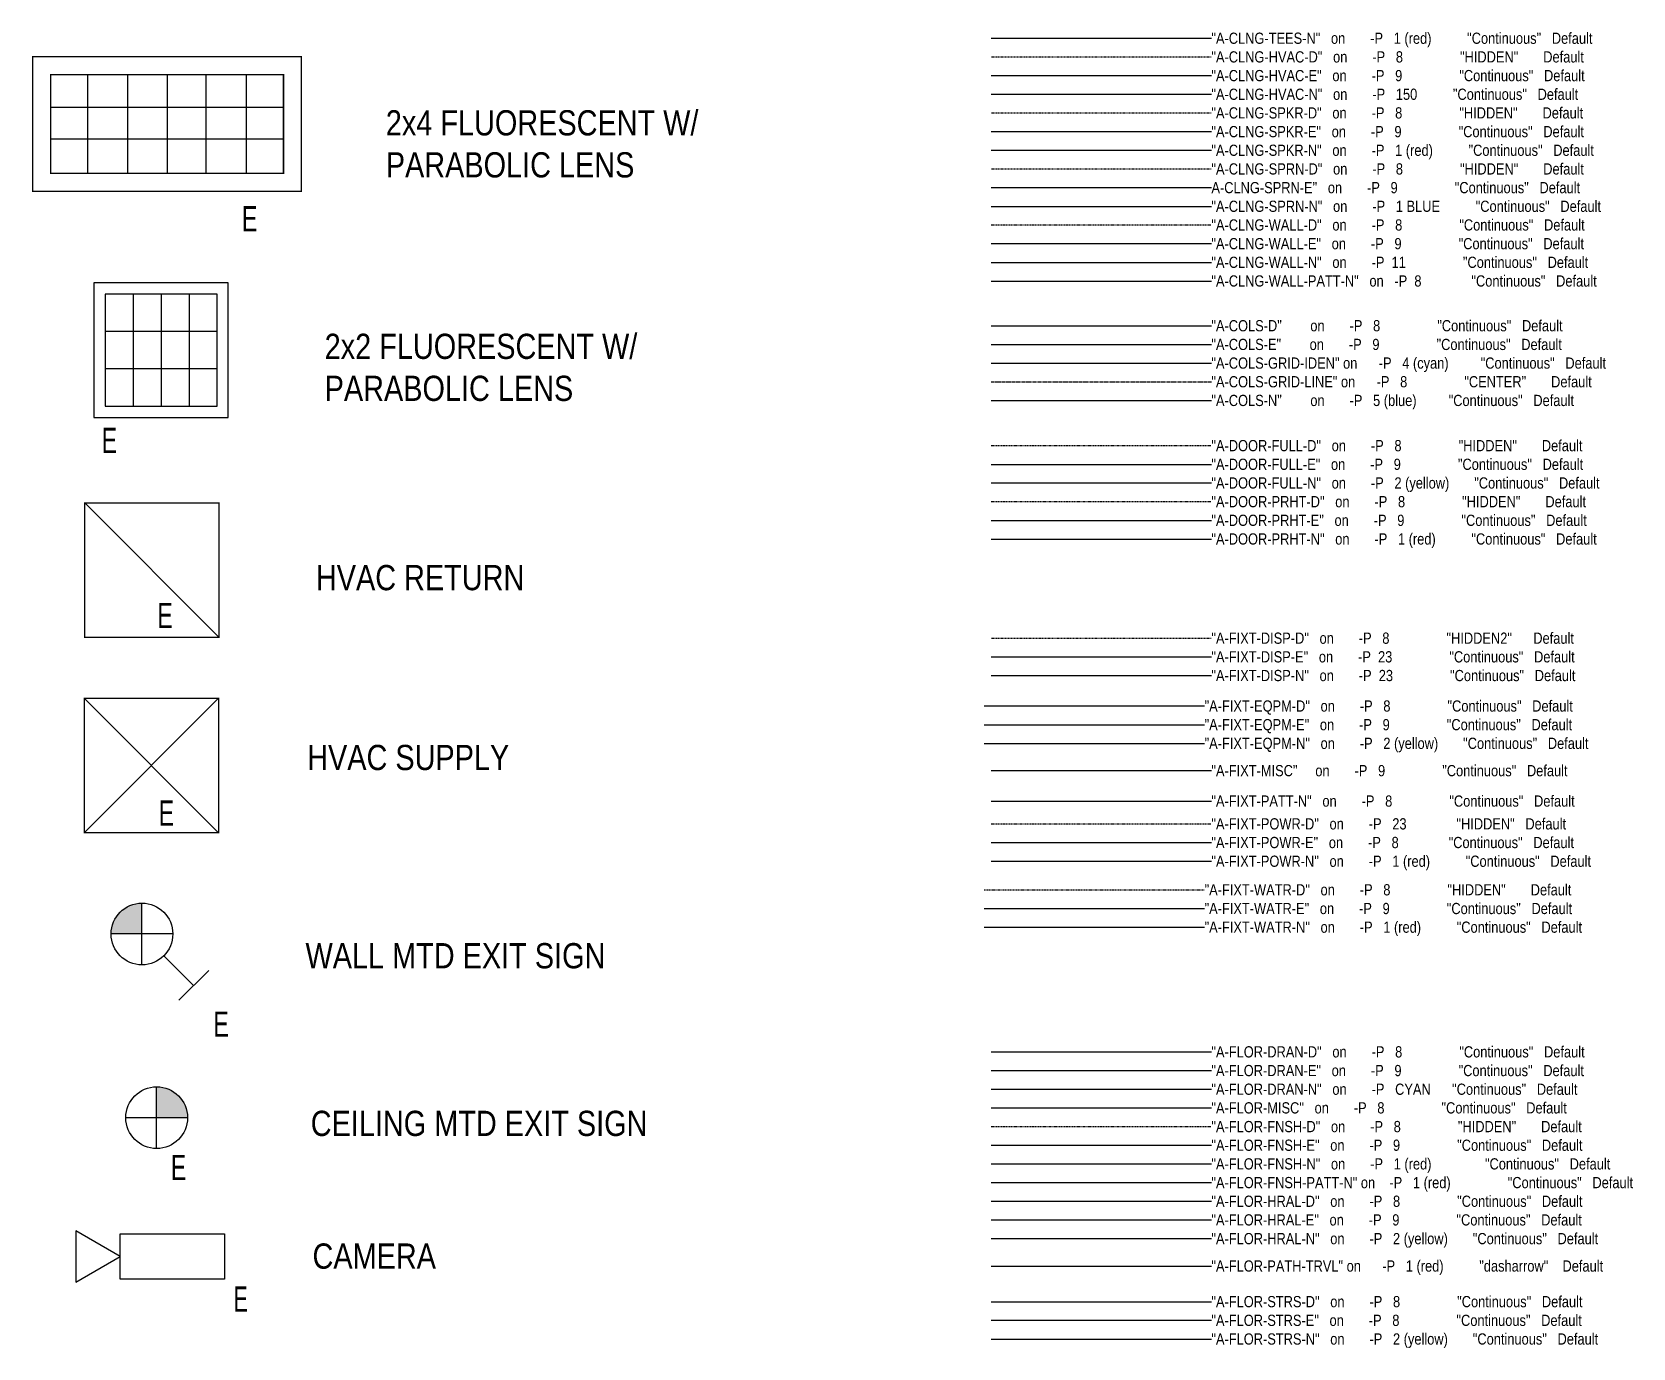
# Model space of a CAD drawing. Header units: inches. Extents: x 11242 to 20081, y -5540 to -4369.
# Drawn here: x 13339.2 to 13625.2, y -4852.7 to -4617.8 of the extents above; entities that cross this region are included whole.
import ezdxf

# ---------------------------------------------------------------- set-up
doc = ezdxf.new("R2010")
doc.units = ezdxf.units.IN
doc.header["$LTSCALE"] = 0.5
doc.header["$MEASUREMENT"] = 0
for name, pattern in [('CENTER', [1.625, 1.25, -0.125, 0.125, -0.125]), ('HIDDEN', [0.375, 0.25, -0.125]), ('HIDDEN2', [0.1875, 0.125, -0.0625])]:
    doc.linetypes.add(name, pattern=pattern)
for name, color, linetype in [('A-ANNO-TEXT', 1, 'Continuous'), ('A-CLNG-HVAC-D', 4, 'HIDDEN2'), ('A-CLNG-HVAC-E', 2, 'Continuous'), ('A-CLNG-HVAC-N', 3, 'Continuous'), ('A-CLNG-LITE-E', 2, 'Continuous'), ('A-CLNG-SPKR-D', 4, 'HIDDEN2'), ('A-CLNG-SPKR-E', 2, 'Continuous'), ('A-CLNG-SPKR-N', 3, 'Continuous'), ('A-CLNG-SPRN-D', 4, 'HIDDEN2'), ('A-CLNG-SPRN-E', 2, 'Continuous'), ('A-CLNG-SPRN-N', 3, 'Continuous'), ('A-CLNG-TEES-N', 3, 'Continuous'), ('A-CLNG-WALL-D', 4, 'HIDDEN'), ('A-CLNG-WALL-E', 2, 'Continuous'), ('A-CLNG-WALL-N', 6, 'Continuous'), ('A-CLNG-WALL-PATT-N', 9, 'Continuous'), ('A-COLS-D', 4, 'Continuous'), ('A-COLS-E', 4, 'Continuous'), ('A-COLS-GRID-IDEN', 4, 'Continuous'), ('A-COLS-GRID-LINE', 2, 'CENTER'), ('A-COLS-N', 5, 'Continuous'), ('A-DOOR-FULL-D', 4, 'HIDDEN'), ('A-DOOR-FULL-E', 2, 'Continuous'), ('A-DOOR-FULL-N', 2, 'Continuous'), ('A-DOOR-PRHT-D', 4, 'HIDDEN'), ('A-DOOR-PRHT-E', 2, 'Continuous'), ('A-DOOR-PRHT-N', 1, 'Continuous'), ('A-FIXT-DISP-D', 4, 'HIDDEN2'), ('A-FIXT-DISP-E', 1, 'Continuous'), ('A-FIXT-DISP-N', 3, 'Continuous'), ('A-FIXT-EQPM-D', 4, 'Continuous'), ('A-FIXT-EQPM-E', 1, 'Continuous'), ('A-FIXT-EQPM-N', 2, 'Continuous'), ('A-FIXT-MISC', 1, 'Continuous'), ('A-FIXT-PATT-N', 8, 'Continuous'), ('A-FIXT-POWR-D', 4, 'HIDDEN'), ('A-FIXT-POWR-E', 1, 'Continuous'), ('A-FIXT-POWR-N', 2, 'Continuous'), ('A-FIXT-WATR-D', 4, 'HIDDEN'), ('A-FIXT-WATR-E', 1, 'Continuous'), ('A-FIXT-WATR-N', 2, 'Continuous'), ('A-FLOR-DRAN-D', 4, 'Continuous'), ('A-FLOR-DRAN-E', 1, 'Continuous'), ('A-FLOR-DRAN-N', 2, 'Continuous'), ('A-FLOR-FNSH-D', 4, 'HIDDEN'), ('A-FLOR-FNSH-E', 1, 'Continuous'), ('A-FLOR-FNSH-N', 3, 'Continuous'), ('A-FLOR-FNSH-PATT-N', 8, 'Continuous'), ('A-FLOR-HRAL-D', 4, 'Continuous'), ('A-FLOR-HRAL-E', 1, 'Continuous'), ('A-FLOR-HRAL-N', 2, 'Continuous'), ('A-FLOR-MISC', 8, 'Continuous'), ('A-FLOR-PATH-TRVL', 1, 'dasharrow'), ('A-FLOR-STRS-D', 4, 'Continuous'), ('A-FLOR-STRS-E', 1, 'Continuous'), ('A-FLOR-STRS-N', 2, 'Continuous')]:
    doc.layers.add(name, color=color, linetype=linetype)
doc.styles.get("Standard").update_dxf_attribs({"font": 'TECHL___.TTF', "height": 2})
doc.linetypes.add('dasharrow', pattern='A,1,1.5,[">",Standard,S=2,R=0,X=0,Y=-1],-7', length=9.5)

# ---------------------------------------------------------------- blocks, each defined once
blk = doc.blocks.new('*U62')
for p, q in [((-18.62, 4.04), (0, 4.04)), ((-18.62, -4.04), (-18.62, 4.04)), ((0, 4.04), (0, -4.04)), ((0, -4.04), (-18.62, -4.04))]:
    blk.add_line(p, q)
blk.add_lwpolyline([(-18.62, 0), (-26.54, 4.57), (-26.54, -4.57)], close=True)
at = {"color": 2, "width": 0.75}
blk.add_attdef('CAMERA-E', (2.58, -10.88), '', height=4.5, dxfattribs=at)
blk = doc.blocks.new('*U63')
blk.add_hatch(color=256).paths.add_polyline_path([(-9.26, 14.74, 0.198912), (-13.16, 13.13, 0.198912), (-14.77, 9.23), (-9.26, 9.23)])
for p, q in [((-9.26, 3.72), (-9.26, 14.74)), ((-3.75, 9.23), (-14.77, 9.23)), ((-5.36, 5.33), (-0.05, 0.02)), ((2.67, 2.74), (-2.67, -2.6))]:
    blk.add_line(p, q)
blk.add_circle((-9.26, 9.23), 5.51)
at = {"color": 2, "width": 0.8}
blk.add_attdef('N/E', (-8.85, -9.64), '', height=4.5, dxfattribs=at)
blk = doc.blocks.new('*U64')
blk.add_hatch(color=256).paths.add_polyline_path([(5.51, 0, 0.414214), (0, 5.51), (0, 0)])
for p, q in [((0, -5.51), (0, 5.51)), ((-5.51, 0), (5.51, 0))]:
    blk.add_line(p, q)
blk.add_circle((0, 0), 5.51)
at = {"color": 2, "width": 0.8}
blk.add_attdef('N/E', (2.53, -11.15), '', height=3, dxfattribs=at)
blk = doc.blocks.new('Lite 2x4 Para')
for p, q in [((9.79, 20.8), (9.79, 3.2)), ((16.95, 20.8), (16.95, 3.2)), ((24, 20.8), (24, 3.2)), ((30.95, 20.8), (30.95, 3.2)), ((38.11, 20.8), (38.11, 3.2)), ((3.2, 14.99), (44.8, 14.99)), ((3.2, 9.33), (44.8, 9.33))]:
    blk.add_line(p, q)
at = {"const_width": 0.25}
blk.add_lwpolyline([(0, 0), (0, 24), (48, 24), (48, 0), (0, 0)], dxfattribs=at)
blk.add_lwpolyline([(3.2, 3.2), (3.2, 20.8), (44.8, 20.8), (44.8, 3.2)], close=True, dxfattribs=at)
at = {"color": 2, "width": 0.8}
blk.add_attdef('N/E', (37.37, -7.17), '', height=4.5, dxfattribs=at)
blk = doc.blocks.new('Lite 2x2 Para')
for p, q in [((7, 22), (7, 2)), ((12, 22), (12, 2)), ((17, 22), (17, 2)), ((22, 15.33), (2, 15.33)), ((22, 8.67), (2, 8.67))]:
    blk.add_line(p, q)
for points in [[(0, 0), (24, 0), (24, 24), (0, 24)], [(2, 2), (22, 2), (22, 22), (2, 22)]]:
    blk.add_lwpolyline(points, close=True)
at = {"color": 2, "width": 0.8, "flags": 4}
blk.add_attdef('B', (1.39, -6.37), '', height=4.5, dxfattribs=at)
blk = doc.blocks.new('HVAC Return 24x24')
blk.add_line((0, 24), (24, 0))
at = {"const_width": 0.25}
blk.add_lwpolyline([(0, 0), (24, 0), (24, 24), (0, 24), (0, 0)], dxfattribs=at)
blk = doc.blocks.new('HVAC Supply 24x24')
for p, q in [((0, 24), (24, 0)), ((0, 0), (24, 24))]:
    blk.add_line(p, q)
at = {"const_width": 0.25}
blk.add_lwpolyline([(0, 0), (24, 0), (24, 24), (0, 24), (0, 0)], dxfattribs=at)

msp = doc.modelspace()

# ---------------------------------------------------------------- linework, layer by layer
at = {"layer": 'A-CLNG-HVAC-D'}
msp.add_lwpolyline([(13510.53, -4622.22), (13549.89, -4622.22)], dxfattribs=at)
at = {"layer": 'A-CLNG-HVAC-E'}
msp.add_lwpolyline([(13510.53, -4625.55), (13549.89, -4625.55)], dxfattribs=at)
at = {"layer": 'A-CLNG-HVAC-N'}
msp.add_lwpolyline([(13510.53, -4628.89), (13549.89, -4628.89)], dxfattribs=at)
at = {"layer": 'A-CLNG-SPKR-D'}
msp.add_lwpolyline([(13510.53, -4632.22), (13549.89, -4632.22)], dxfattribs=at)
at = {"layer": 'A-CLNG-SPKR-E'}
msp.add_lwpolyline([(13510.53, -4635.55), (13549.89, -4635.55)], dxfattribs=at)
at = {"layer": 'A-CLNG-SPKR-N'}
msp.add_lwpolyline([(13510.53, -4638.89), (13549.89, -4638.89)], dxfattribs=at)
at = {"layer": 'A-CLNG-SPRN-D'}
msp.add_lwpolyline([(13510.53, -4642.22), (13549.89, -4642.22)], dxfattribs=at)
at = {"layer": 'A-CLNG-SPRN-E'}
msp.add_lwpolyline([(13510.53, -4645.55), (13549.89, -4645.55)], dxfattribs=at)
at = {"layer": 'A-CLNG-SPRN-N'}
msp.add_lwpolyline([(13510.53, -4648.89), (13549.89, -4648.89)], dxfattribs=at)
at = {"layer": 'A-CLNG-TEES-N'}
msp.add_lwpolyline([(13510.53, -4618.89), (13549.89, -4618.89)], dxfattribs=at)
at = {"layer": 'A-CLNG-WALL-D'}
msp.add_lwpolyline([(13510.53, -4652.22), (13549.89, -4652.22)], dxfattribs=at)
at = {"layer": 'A-CLNG-WALL-E'}
msp.add_lwpolyline([(13510.53, -4655.55), (13549.89, -4655.55)], dxfattribs=at)
at = {"layer": 'A-CLNG-WALL-N'}
msp.add_lwpolyline([(13510.53, -4658.89), (13549.89, -4658.89)], dxfattribs=at)
at = {"layer": 'A-CLNG-WALL-PATT-N'}
msp.add_lwpolyline([(13510.53, -4662.22), (13549.89, -4662.22)], dxfattribs=at)
at = {"layer": 'A-COLS-D'}
msp.add_lwpolyline([(13510.53, -4670.21), (13549.89, -4670.21)], dxfattribs=at)
at = {"layer": 'A-COLS-E'}
msp.add_lwpolyline([(13510.53, -4673.54), (13549.89, -4673.54)], dxfattribs=at)
at = {"layer": 'A-COLS-GRID-IDEN'}
msp.add_lwpolyline([(13510.53, -4676.88), (13549.89, -4676.88)], dxfattribs=at)
at = {"layer": 'A-COLS-GRID-LINE'}
msp.add_lwpolyline([(13510.53, -4680.21), (13549.89, -4680.21)], dxfattribs=at)
at = {"layer": 'A-COLS-N'}
msp.add_lwpolyline([(13510.53, -4683.54), (13549.89, -4683.54)], dxfattribs=at)
at = {"layer": 'A-DOOR-FULL-D'}
msp.add_lwpolyline([(13510.53, -4691.61), (13549.89, -4691.61)], dxfattribs=at)
at = {"layer": 'A-DOOR-FULL-E'}
msp.add_lwpolyline([(13510.53, -4694.95), (13549.89, -4694.95)], dxfattribs=at)
at = {"layer": 'A-DOOR-FULL-N'}
msp.add_lwpolyline([(13510.53, -4698.28), (13549.89, -4698.28)], dxfattribs=at)
at = {"layer": 'A-DOOR-PRHT-D'}
msp.add_lwpolyline([(13510.53, -4701.61), (13549.89, -4701.61)], dxfattribs=at)
at = {"layer": 'A-DOOR-PRHT-E'}
msp.add_lwpolyline([(13510.53, -4704.95), (13549.89, -4704.95)], dxfattribs=at)
at = {"layer": 'A-DOOR-PRHT-N'}
msp.add_lwpolyline([(13510.53, -4708.28), (13549.89, -4708.28)], dxfattribs=at)
at = {"layer": 'A-FIXT-DISP-D'}
msp.add_lwpolyline([(13510.53, -4725.99), (13549.89, -4725.99)], dxfattribs=at)
at = {"layer": 'A-FIXT-DISP-E'}
msp.add_lwpolyline([(13510.53, -4729.32), (13549.89, -4729.32)], dxfattribs=at)
at = {"layer": 'A-FIXT-DISP-N'}
msp.add_lwpolyline([(13510.53, -4732.65), (13549.89, -4732.65)], dxfattribs=at)
msp.add_lwpolyline([(13510.53, -4732.65), (13549.89, -4732.65)], dxfattribs=at)
at = {"layer": 'A-FIXT-EQPM-D'}
msp.add_lwpolyline([(13509.3, -4738.09), (13548.67, -4738.09)], dxfattribs=at)
at = {"layer": 'A-FIXT-EQPM-E'}
msp.add_lwpolyline([(13509.3, -4741.43), (13548.67, -4741.43)], dxfattribs=at)
at = {"layer": 'A-FIXT-EQPM-N'}
msp.add_lwpolyline([(13509.3, -4744.76), (13548.67, -4744.76)], dxfattribs=at)
at = {"layer": 'A-FIXT-MISC'}
msp.add_lwpolyline([(13510.53, -4749.63), (13549.89, -4749.63)], dxfattribs=at)
at = {"layer": 'A-FIXT-PATT-N'}
msp.add_lwpolyline([(13510.53, -4755.07), (13549.89, -4755.07)], dxfattribs=at)
at = {"layer": 'A-FIXT-POWR-D'}
msp.add_lwpolyline([(13510.53, -4759.14), (13549.89, -4759.14)], dxfattribs=at)
at = {"layer": 'A-FIXT-POWR-E'}
msp.add_lwpolyline([(13510.53, -4762.47), (13549.89, -4762.47)], dxfattribs=at)
at = {"layer": 'A-FIXT-POWR-N'}
msp.add_lwpolyline([(13510.53, -4765.8), (13549.89, -4765.8)], dxfattribs=at)
at = {"layer": 'A-FIXT-WATR-D'}
msp.add_lwpolyline([(13509.3, -4770.91), (13548.67, -4770.91)], dxfattribs=at)
at = {"layer": 'A-FIXT-WATR-E'}
msp.add_lwpolyline([(13509.3, -4774.24), (13548.67, -4774.24)], dxfattribs=at)
at = {"layer": 'A-FIXT-WATR-N'}
msp.add_lwpolyline([(13509.3, -4777.58), (13548.67, -4777.58)], dxfattribs=at)
at = {"layer": 'A-FLOR-DRAN-D'}
msp.add_lwpolyline([(13510.53, -4799.84), (13549.89, -4799.84)], dxfattribs=at)
at = {"layer": 'A-FLOR-DRAN-E'}
msp.add_lwpolyline([(13510.53, -4803.17), (13549.89, -4803.17)], dxfattribs=at)
at = {"layer": 'A-FLOR-DRAN-N'}
msp.add_lwpolyline([(13510.53, -4806.51), (13549.89, -4806.51)], dxfattribs=at)
at = {"layer": 'A-FLOR-FNSH-D'}
msp.add_lwpolyline([(13510.53, -4813.17), (13549.89, -4813.17)], dxfattribs=at)
at = {"layer": 'A-FLOR-FNSH-E'}
msp.add_lwpolyline([(13510.53, -4816.51), (13549.89, -4816.51)], dxfattribs=at)
at = {"layer": 'A-FLOR-FNSH-N'}
msp.add_lwpolyline([(13510.53, -4819.84), (13549.89, -4819.84)], dxfattribs=at)
at = {"layer": 'A-FLOR-FNSH-PATT-N'}
msp.add_lwpolyline([(13510.53, -4823.17), (13549.89, -4823.17)], dxfattribs=at)
at = {"layer": 'A-FLOR-HRAL-D'}
msp.add_lwpolyline([(13510.53, -4826.51), (13549.89, -4826.51)], dxfattribs=at)
at = {"layer": 'A-FLOR-HRAL-E'}
msp.add_lwpolyline([(13510.53, -4829.84), (13549.89, -4829.84)], dxfattribs=at)
at = {"layer": 'A-FLOR-HRAL-N'}
msp.add_lwpolyline([(13510.53, -4833.17), (13549.89, -4833.17)], dxfattribs=at)
at = {"layer": 'A-FLOR-MISC'}
msp.add_lwpolyline([(13510.53, -4809.84), (13549.89, -4809.84)], dxfattribs=at)
at = {"layer": 'A-FLOR-PATH-TRVL'}
msp.add_lwpolyline([(13510.53, -4838.07), (13549.89, -4838.07)], dxfattribs=at)
at = {"layer": 'A-FLOR-STRS-D'}
msp.add_lwpolyline([(13510.53, -4844.43), (13549.89, -4844.43)], dxfattribs=at)
at = {"layer": 'A-FLOR-STRS-E'}
msp.add_lwpolyline([(13510.53, -4847.76), (13549.89, -4847.76)], dxfattribs=at)
at = {"layer": 'A-FLOR-STRS-N'}
msp.add_lwpolyline([(13510.53, -4851.1), (13549.89, -4851.1)], dxfattribs=at)

# ---------------------------------------------------------------- block references
at = {"layer": 'A-CLNG-HVAC-E', "color": 2}
ref = msp.add_blockref('HVAC Return 24x24', (13348.64, -4725.85), dxfattribs=at)
ref.add_attrib('N/E', 'E', (13361.6, -4724.19), dxfattribs={"layer": '0', "color": 2, "height": 4.5, "width": 0.8})
ref = msp.add_blockref('HVAC Supply 24x24', (13348.55, -4760.72), dxfattribs=at)
ref.add_attrib('N/E', 'E', (13361.86, -4759.46), dxfattribs={"layer": '0', "color": 2, "height": 4.5, "width": 0.8})
at = {"layer": 'A-CLNG-LITE-E', "color": 3}
msp.add_blockref('Lite 2x4 Para', (13339.35, -4646.19), dxfattribs=at).add_auto_attribs({'N/E': 'E'})
ref = msp.add_blockref('Lite 2x2 Para', (13350.28, -4686.56), dxfattribs=at)
ref.add_attrib('B', 'E', (13351.67, -4692.93), dxfattribs={"layer": '0', "color": 2, "height": 4.5, "width": 0.8})
ref = msp.add_blockref('*U63', (13368.12, -4788.02), dxfattribs=at)
ref.add_attrib('N/E', 'E', (13371.63, -4797.14), dxfattribs={"layer": '0', "color": 2, "height": 4.5, "width": 0.8})
ref = msp.add_blockref('*U64', (13361.49, -4811.58), dxfattribs=at)
ref.add_attrib('N/E', 'E', (13364.02, -4822.73), dxfattribs={"layer": '0', "color": 2, "height": 4.5, "width": 0.8})
ref = msp.add_blockref('*U62', (13373.62, -4836.37), dxfattribs=at)
ref.add_attrib('CAMERA-E', 'E', (13375.2, -4846.21), dxfattribs={"layer": '0', "color": 2, "height": 4.5, "width": 0.75})

# ---------------------------------------------------------------- texts
at = {"layer": 'A-ANNO-TEXT', "char_height": 4.5, "attachment_point": 1}
for s, insert in [('2x4 FLUORESCENT W/ PARABOLIC LENS', (13402.42, -4631.73)), ('2x2 FLUORESCENT W/ PARABOLIC LENS', (13391.5, -4671.63)), ('HVAC RETURN', (13389.94, -4712.92)), ('HVAC SUPPLY', (13388.38, -4745.03)), ('WALL MTD EXIT SIGN', (13388.08, -4780.42)), ('CEILING MTD EXIT SIGN', (13389.01, -4810.35)), ('CAMERA', (13389.33, -4834.04))]:
    msp.add_mtext_dynamic_manual_height_columns(s, width=64.2166, gutter_width=22.5, heights=[0], dxfattribs=dict(at, insert=insert))
at = {"layer": 'A-CLNG-HVAC-D'}
msp.add_text('"A-CLNG-HVAC-D"   on       -P   8                "HIDDEN"       Default', height=2, dxfattribs=at).set_placement((13549.89, -4623.21))
at = {"layer": 'A-CLNG-HVAC-E'}
msp.add_text('"A-CLNG-HVAC-E"   on       -P   9                "Continuous"   Default', height=2, dxfattribs=at).set_placement((13549.89, -4626.55))
at = {"layer": 'A-CLNG-HVAC-N'}
msp.add_text('"A-CLNG-HVAC-N"   on       -P   150          "Continuous"   Default', height=2, dxfattribs=at).set_placement((13549.89, -4629.88))
at = {"layer": 'A-CLNG-SPKR-D'}
msp.add_text('"A-CLNG-SPKR-D"   on       -P   8                "HIDDEN"       Default', height=2, dxfattribs=at).set_placement((13549.89, -4633.21))
at = {"layer": 'A-CLNG-SPKR-E'}
msp.add_text('"A-CLNG-SPKR-E"   on       -P   9                "Continuous"   Default', height=2, dxfattribs=at).set_placement((13549.89, -4636.55))
at = {"layer": 'A-CLNG-SPKR-N'}
msp.add_text('"A-CLNG-SPKR-N"   on       -P   1 (red)          "Continuous"   Default', height=2, dxfattribs=at).set_placement((13549.89, -4639.88))
at = {"layer": 'A-CLNG-SPRN-D'}
msp.add_text('"A-CLNG-SPRN-D"   on       -P   8                "HIDDEN"       Default', height=2, dxfattribs=at).set_placement((13549.89, -4643.21))
at = {"layer": 'A-CLNG-SPRN-E'}
msp.add_text('A-CLNG-SPRN-E"   on       -P   9                "Continuous"   Default', height=2, dxfattribs=at).set_placement((13549.89, -4646.55))
at = {"layer": 'A-CLNG-SPRN-N'}
msp.add_text('"A-CLNG-SPRN-N"   on       -P   1 BLUE          "Continuous"   Default', height=2, dxfattribs=at).set_placement((13549.89, -4649.88))
at = {"layer": 'A-CLNG-TEES-N'}
msp.add_text('"A-CLNG-TEES-N"   on       -P   1 (red)          "Continuous"   Default', height=2, dxfattribs=at).set_placement((13549.89, -4619.88))
at = {"layer": 'A-CLNG-WALL-D'}
msp.add_text('"A-CLNG-WALL-D"   on       -P   8                "Continuous"   Default', height=2, dxfattribs=at).set_placement((13549.89, -4653.21))
at = {"layer": 'A-CLNG-WALL-E'}
msp.add_text('"A-CLNG-WALL-E"   on       -P   9                "Continuous"   Default', height=2, dxfattribs=at).set_placement((13549.89, -4656.55))
at = {"layer": 'A-CLNG-WALL-N'}
msp.add_text('"A-CLNG-WALL-N"   on       -P  11                "Continuous"   Default', height=2, dxfattribs=at).set_placement((13549.89, -4659.88))
at = {"layer": 'A-CLNG-WALL-PATT-N'}
msp.add_text('"A-CLNG-WALL-PATT-N"   on   -P  8              "Continuous"   Default', height=2, dxfattribs=at).set_placement((13549.89, -4663.21))
at = {"layer": 'A-COLS-D'}
msp.add_text('"A-COLS-D"        on       -P   8                "Continuous"   Default', height=2, dxfattribs=at).set_placement((13549.89, -4671.2))
at = {"layer": 'A-COLS-E'}
msp.add_text('"A-COLS-E"        on       -P   9                "Continuous"   Default', height=2, dxfattribs=at).set_placement((13549.89, -4674.54))
at = {"layer": 'A-COLS-GRID-IDEN'}
msp.add_text('"A-COLS-GRID-IDEN" on      -P   4 (cyan)         "Continuous"   Default', height=2, dxfattribs=at).set_placement((13549.89, -4677.87))
at = {"layer": 'A-COLS-GRID-LINE'}
msp.add_text('"A-COLS-GRID-LINE" on      -P   8                "CENTER"       Default', height=2, dxfattribs=at).set_placement((13549.89, -4681.2))
at = {"layer": 'A-COLS-N'}
msp.add_text('"A-COLS-N"        on       -P   5 (blue)         "Continuous"   Default', height=2, dxfattribs=at).set_placement((13549.89, -4684.54))
at = {"layer": 'A-DOOR-FULL-D'}
msp.add_text('"A-DOOR-FULL-D"   on       -P   8                "HIDDEN"       Default', height=2, dxfattribs=at).set_placement((13549.89, -4692.61))
at = {"layer": 'A-DOOR-FULL-E'}
msp.add_text('"A-DOOR-FULL-E"   on       -P   9                "Continuous"   Default', height=2, dxfattribs=at).set_placement((13549.89, -4695.94))
at = {"layer": 'A-DOOR-FULL-N'}
msp.add_text('"A-DOOR-FULL-N"   on       -P   2 (yellow)       "Continuous"   Default', height=2, dxfattribs=at).set_placement((13549.89, -4699.27))
at = {"layer": 'A-DOOR-PRHT-D'}
msp.add_text('"A-DOOR-PRHT-D"   on       -P   8                "HIDDEN"       Default', height=2, dxfattribs=at).set_placement((13549.89, -4702.61))
at = {"layer": 'A-DOOR-PRHT-E'}
msp.add_text('"A-DOOR-PRHT-E"   on       -P   9                "Continuous"   Default', height=2, dxfattribs=at).set_placement((13549.89, -4705.94))
at = {"layer": 'A-DOOR-PRHT-N'}
msp.add_text('"A-DOOR-PRHT-N"   on       -P   1 (red)          "Continuous"   Default', height=2, dxfattribs=at).set_placement((13549.89, -4709.27))
at = {"layer": 'A-FIXT-DISP-D'}
msp.add_text('"A-FIXT-DISP-D"   on       -P   8                "HIDDEN2"      Default', height=2, dxfattribs=at).set_placement((13549.89, -4726.98))
at = {"layer": 'A-FIXT-DISP-E'}
msp.add_text('"A-FIXT-DISP-E"   on       -P  23                "Continuous"   Default', height=2, dxfattribs=at).set_placement((13549.89, -4730.31))
at = {"layer": 'A-FIXT-DISP-N'}
msp.add_text('"A-FIXT-DISP-N"   on       -P  23                "Continuous"   Default', height=2, dxfattribs=at).set_placement((13549.89, -4733.65))
at = {"layer": 'A-FIXT-EQPM-D'}
msp.add_text('"A-FIXT-EQPM-D"   on       -P   8                "Continuous"   Default', height=2, dxfattribs=at).set_placement((13548.67, -4739.09))
at = {"layer": 'A-FIXT-EQPM-E'}
msp.add_text('"A-FIXT-EQPM-E"   on       -P   9                "Continuous"   Default', height=2, dxfattribs=at).set_placement((13548.67, -4742.42))
at = {"layer": 'A-FIXT-EQPM-N'}
msp.add_text('"A-FIXT-EQPM-N"   on       -P   2 (yellow)       "Continuous"   Default', height=2, dxfattribs=at).set_placement((13548.67, -4745.75))
at = {"layer": 'A-FIXT-MISC'}
msp.add_text('"A-FIXT-MISC"     on       -P   9                "Continuous"   Default', height=2, dxfattribs=at).set_placement((13549.89, -4750.63))
at = {"layer": 'A-FIXT-PATT-N'}
msp.add_text('"A-FIXT-PATT-N"   on       -P   8                "Continuous"   Default', height=2, dxfattribs=at).set_placement((13549.89, -4756.06))
at = {"layer": 'A-FIXT-POWR-D'}
msp.add_text('"A-FIXT-POWR-D"   on       -P   23              "HIDDEN"   Default', height=2, dxfattribs=at).set_placement((13549.89, -4760.13))
at = {"layer": 'A-FIXT-POWR-E'}
msp.add_text('"A-FIXT-POWR-E"   on       -P   8              "Continuous"   Default', height=2, dxfattribs=at).set_placement((13549.89, -4763.46))
at = {"layer": 'A-FIXT-POWR-N'}
msp.add_text('"A-FIXT-POWR-N"   on       -P   1 (red)          "Continuous"   Default', height=2, dxfattribs=at).set_placement((13549.89, -4766.8))
at = {"layer": 'A-FIXT-WATR-D'}
msp.add_text('"A-FIXT-WATR-D"   on       -P   8                "HIDDEN"       Default', height=2, dxfattribs=at).set_placement((13548.67, -4771.9))
at = {"layer": 'A-FIXT-WATR-E'}
msp.add_text('"A-FIXT-WATR-E"   on       -P   9                "Continuous"   Default', height=2, dxfattribs=at).set_placement((13548.67, -4775.24))
at = {"layer": 'A-FIXT-WATR-N'}
msp.add_text('"A-FIXT-WATR-N"   on       -P   1 (red)          "Continuous"   Default', height=2, dxfattribs=at).set_placement((13548.67, -4778.57))
at = {"layer": 'A-FLOR-DRAN-D'}
msp.add_text('"A-FLOR-DRAN-D"   on       -P   8                "Continuous"   Default', height=2, dxfattribs=at).set_placement((13549.89, -4800.83))
at = {"layer": 'A-FLOR-DRAN-E'}
msp.add_text('"A-FLOR-DRAN-E"   on       -P   9                "Continuous"   Default', height=2, dxfattribs=at).set_placement((13549.89, -4804.17))
at = {"layer": 'A-FLOR-DRAN-N'}
msp.add_text('"A-FLOR-DRAN-N"   on       -P   CYAN      "Continuous"   Default', height=2, dxfattribs=at).set_placement((13549.89, -4807.5))
at = {"layer": 'A-FLOR-FNSH-D'}
msp.add_text('"A-FLOR-FNSH-D"   on       -P   8                "HIDDEN"       Default', height=2, dxfattribs=at).set_placement((13549.89, -4814.17))
at = {"layer": 'A-FLOR-FNSH-E'}
msp.add_text('"A-FLOR-FNSH-E"   on       -P   9                "Continuous"   Default', height=2, dxfattribs=at).set_placement((13549.89, -4817.5))
at = {"layer": 'A-FLOR-FNSH-N'}
msp.add_text('"A-FLOR-FNSH-N"   on       -P   1 (red)               "Continuous"   Default', height=2, dxfattribs=at).set_placement((13549.89, -4820.83))
at = {"layer": 'A-FLOR-FNSH-PATT-N'}
msp.add_text('"A-FLOR-FNSH-PATT-N" on    -P   1 (red)                "Continuous"   Default', height=2, dxfattribs=at).set_placement((13549.89, -4824.17))
at = {"layer": 'A-FLOR-HRAL-D'}
msp.add_text('"A-FLOR-HRAL-D"   on       -P   8                "Continuous"   Default', height=2, dxfattribs=at).set_placement((13549.89, -4827.5))
at = {"layer": 'A-FLOR-HRAL-E'}
msp.add_text('"A-FLOR-HRAL-E"   on       -P   9                "Continuous"   Default', height=2, dxfattribs=at).set_placement((13549.89, -4830.83))
at = {"layer": 'A-FLOR-HRAL-N'}
msp.add_text('"A-FLOR-HRAL-N"   on       -P   2 (yellow)       "Continuous"   Default', height=2, dxfattribs=at).set_placement((13549.89, -4834.17))
at = {"layer": 'A-FLOR-MISC'}
msp.add_text('"A-FLOR-MISC"   on       -P   8                "Continuous"   Default', height=2, dxfattribs=at).set_placement((13549.89, -4810.83))
at = {"layer": 'A-FLOR-PATH-TRVL'}
msp.add_text('"A-FLOR-PATH-TRVL" on      -P   1 (red)          "dasharrow"    Default', height=2, dxfattribs=at).set_placement((13549.89, -4839.06))
at = {"layer": 'A-FLOR-STRS-D'}
msp.add_text('"A-FLOR-STRS-D"   on       -P   8                "Continuous"   Default', height=2, dxfattribs=at).set_placement((13549.89, -4845.42))
at = {"layer": 'A-FLOR-STRS-E'}
msp.add_text('"A-FLOR-STRS-E"   on       -P   8                "Continuous"   Default', height=2, dxfattribs=at).set_placement((13549.89, -4848.76))
at = {"layer": 'A-FLOR-STRS-N'}
msp.add_text('"A-FLOR-STRS-N"   on       -P   2 (yellow)       "Continuous"   Default', height=2, dxfattribs=at).set_placement((13549.89, -4852.09))

doc.saveas('drawing.dxf')
